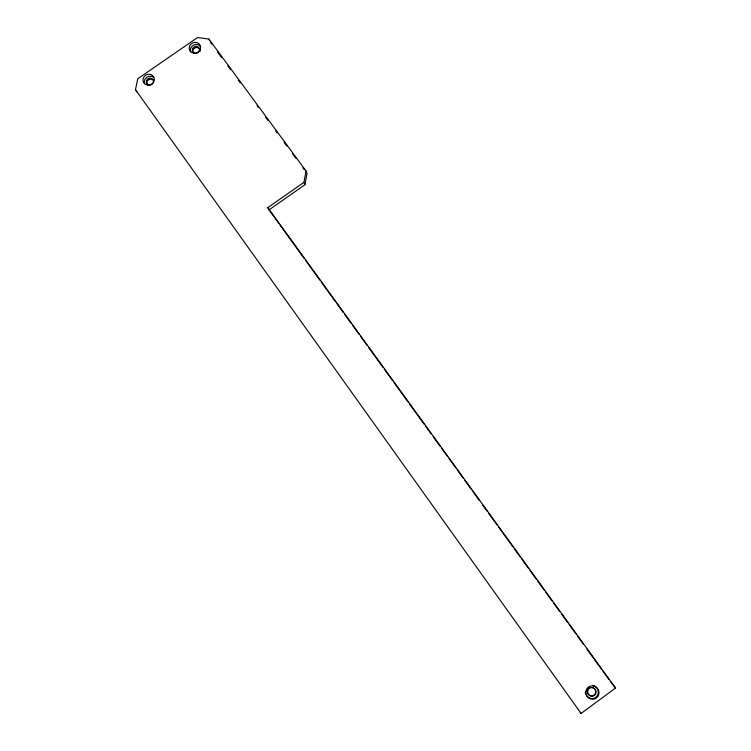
<?xml version="1.0" encoding="UTF-8"?>
<svg xmlns="http://www.w3.org/2000/svg" width="751" height="751" viewBox="0 0 751 751"><rect width="100%" height="100%" fill="white"/><g stroke="black" fill="none" stroke-linecap="round" stroke-linejoin="round"><path stroke-width="1.13" d="M278.64 223.169L269.027 209.886L304.906 184.746L307.018 173.443L306.051 170.975L208.872 39.052L197.56 37.55L137.799 78.733L135.452 89.688L137.452 92.598M304.906 184.746L303.93 182.352L306.051 170.975M580.241 712.399L581.086 713.45L615.548 688.019L267.816 207.633L303.93 182.352M615.548 688.019L610.338 681.457M210.411 42.272L211.801 44.159M217.358 51.706L221.526 57.367M227.788 65.863L230.566 69.636M238.208 80.019L240.292 82.854M256.973 105.497L258.363 107.384M265.319 116.827L268.098 120.601M275.739 130.974L277.128 132.861M284.085 142.305L286.863 146.079M292.421 153.626L295.894 158.348M302.85 167.783L304.239 169.67M280.01 225.065L304.052 258.269M305.422 260.175L319.842 280.095M321.221 281.991L335.641 301.921M337.011 303.817L343.198 312.36M344.568 314.256L351.43 323.747M352.81 325.643L358.987 334.176M360.367 336.082L367.23 345.563M368.6 347.46L383.029 367.389M384.399 369.285L392.642 380.673M394.012 382.569L408.431 402.498M409.811 404.395L424.231 424.315M425.601 426.221L431.102 433.806M433.158 436.65L440.03 446.141M441.4 448.037L447.577 456.58M448.957 458.476L455.819 467.967M457.19 469.863L463.376 478.406M464.747 480.302L471.619 489.793M472.989 491.689L479.166 500.222M482.602 504.972L487.408 511.609M488.788 513.506L497.021 524.893M498.401 526.798L512.82 546.719M514.191 548.615L520.377 557.158M521.748 559.054L528.62 568.545M529.99 570.441L536.167 578.983M537.547 580.88L544.409 590.37M545.78 592.267L551.966 600.8M553.337 602.706L559.523 611.239M561.579 614.083L567.756 622.626M569.136 624.522L575.998 634.013M577.378 635.909L583.555 644.452M586.991 649.193L601.41 669.122M602.781 671.018L608.967 679.561M135.452 89.688L581.086 713.45M267.816 207.633L269.027 209.886M208.872 39.052L209.642 40.667M190.566 51.932A5.755 5.332 -24.4 0 1 200.677 46.637M196.189 53.349A3.699 3.426 -24.4 0 1 192.538 48.824A3.699 3.426 -24.4 0 1 198.593 47.351A3.699 3.426 -24.4 0 1 197.128 53.124M151.073 84.891A3.717 3.445 -27.7 0 1 146.285 81.455A3.717 3.445 -27.7 0 1 151.833 78.555A3.717 3.445 -27.7 0 1 151.937 84.441M144.521 83.68A5.773 5.36 -27.7 0 1 153.692 77.353M194.087 53.687A3.689 3.426 -24.4 0 1 195.316 47.735A3.689 3.426 -24.4 0 1 200.066 51.425M148.135 85.389A3.708 3.436 -27.7 0 1 148.163 80.132A3.708 3.436 -27.7 0 1 153.598 80.526M592.079 687.381A4.337 4.149 61.6 0 1 595.656 692.356A4.337 4.149 61.6 0 1 590.924 695.848A4.337 4.149 61.6 0 1 587.348 690.864M587.639 689.793A4.337 4.149 61.6 0 1 589.92 687.569M592.699 685.316A6.768 6.468 61.6 0 1 597.458 695.52A6.768 6.468 61.6 0 1 586.597 695.755M585.752 694.206A6.768 6.468 61.6 0 1 585.32 692.497M147.496 85.079A5.801 5.379 -27.7 0 0 154.058 77.606A5.801 5.379 -27.7 0 0 144.37 76.292A5.801 5.379 -27.7 0 0 147.496 85.079M193.758 53.171A5.783 5.36 -24.4 0 0 200.273 45.745A5.783 5.36 -24.4 0 0 190.566 44.45A5.783 5.36 -24.4 0 0 193.758 53.171M587.648 691.164A4.356 4.159 61.6 0 0 593.393 695.961A4.356 4.159 61.6 0 0 594.388 688.611A4.356 4.159 61.6 0 0 587.648 691.164M585.921 691.352A6.806 6.506 61.6 0 0 594.905 698.852A6.806 6.506 61.6 0 0 596.463 687.362A6.806 6.506 61.6 0 0 585.921 691.352"/></g></svg>
